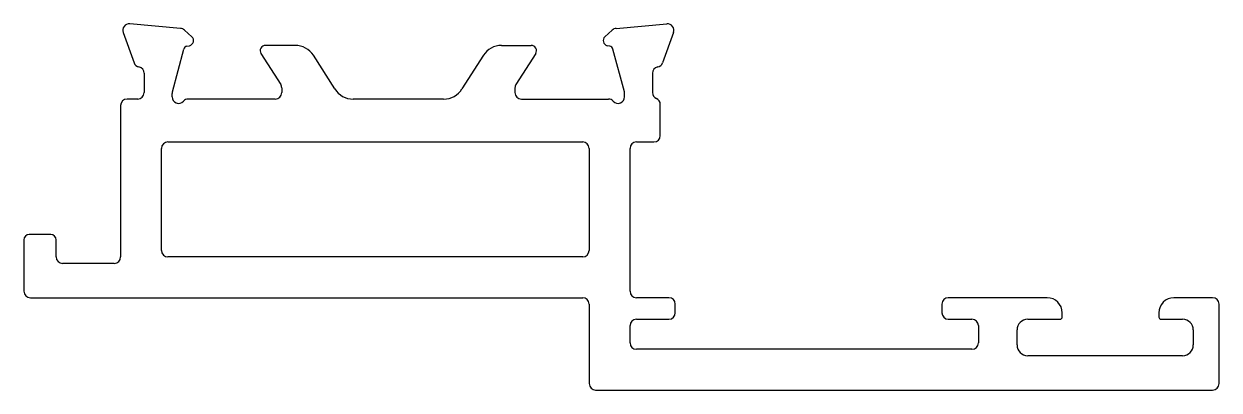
# Model space of a CAD drawing. Extents: x 1213 to 1268.6, y 1525.3 to 1542.4.
import ezdxf

# ---------------------------------------------------------------- set-up
doc = ezdxf.new("R2010")
doc.units = 0
doc.layers.get('0').update_dxf_attribs({"linetype": 'CONTINUOUS'})

msp = doc.modelspace()

# ---------------------------------------------------------------- linework, layer by layer
for p, q in [((1220.324, 1542.171), (1217.959, 1542.378)), ((1220.856, 1541.782), (1220.51, 1542.084)), ((1240.061, 1541.782), (1240.407, 1542.084)), ((1240.593, 1542.171), (1242.958, 1542.378)), ((1217.651, 1541.977), (1218.164, 1540.566)), ((1243.266, 1541.977), (1242.753, 1540.566)), ((1219.943, 1539.217), (1220.474, 1541.199)), ((1220.615, 1541.341), (1220.743, 1541.364)), ((1224.065, 1540.999), (1224.989, 1539.557)), ((1225.662, 1541.379), (1224.279, 1541.379)), ((1235.259, 1541.379), (1236.638, 1541.379)), ((1236.851, 1540.999), (1235.928, 1539.557)), ((1240.302, 1541.341), (1240.173, 1541.364)), ((1240.974, 1539.217), (1240.443, 1541.199)), ((1227.502, 1539.358), (1226.504, 1540.918)), ((1234.416, 1540.918), (1233.419, 1539.358)), ((1218.632, 1540.079), (1218.632, 1539.179)), ((1242.284, 1540.079), (1242.284, 1539.181)), ((1225.032, 1539.4), (1225.032, 1539.179)), ((1235.884, 1539.4), (1235.884, 1539.179)), ((1218.332, 1538.879), (1217.837, 1538.879)), ((1219.932, 1538.979), (1219.932, 1539.14)), ((1224.732, 1538.879), (1220.68, 1538.879)), ((1232.565, 1538.879), (1228.355, 1538.879)), ((1236.184, 1538.879), (1240.237, 1538.879)), ((1240.984, 1538.979), (1240.984, 1539.14)), ((1217.537, 1538.579), (1217.537, 1531.533)), ((1242.646, 1537.182), (1242.646, 1538.63)), ((1219.437, 1531.833), (1219.437, 1536.582)), ((1219.737, 1536.882), (1239.037, 1536.882)), ((1239.337, 1536.582), (1239.337, 1531.833)), ((1241.237, 1529.933), (1241.237, 1536.582)), ((1241.537, 1536.882), (1242.346, 1536.882)), ((1213.037, 1532.325), (1213.037, 1529.933)), ((1214.287, 1532.575), (1213.287, 1532.575)), ((1214.537, 1531.533), (1214.537, 1532.325)), ((1239.037, 1531.533), (1219.737, 1531.533)), ((1217.237, 1531.233), (1214.837, 1531.233)), ((1213.337, 1529.633), (1239.037, 1529.633)), ((1239.337, 1529.333), (1239.337, 1525.633)), ((1243.046, 1529.633), (1241.537, 1529.633)), ((1243.346, 1528.933), (1243.346, 1529.333)), ((1255.746, 1529.333), (1255.746, 1528.933)), ((1260.646, 1529.633), (1256.046, 1529.633)), ((1268.346, 1529.633), (1266.546, 1529.633)), ((1268.646, 1525.633), (1268.646, 1529.333)), ((1261.346, 1528.733), (1261.346, 1528.933)), ((1265.846, 1528.933), (1265.846, 1528.733)), ((1241.237, 1527.533), (1241.237, 1528.333)), ((1241.537, 1528.633), (1243.046, 1528.633)), ((1256.046, 1528.633), (1257.146, 1528.633)), ((1257.446, 1528.333), (1257.446, 1527.533)), ((1259.746, 1528.633), (1261.246, 1528.633)), ((1265.946, 1528.633), (1266.946, 1528.633)), ((1259.246, 1527.433), (1259.246, 1528.133)), ((1267.446, 1528.133), (1267.446, 1527.433)), ((1257.146, 1527.233), (1241.537, 1527.233)), ((1266.946, 1526.933), (1259.746, 1526.933)), ((1239.637, 1525.333), (1268.346, 1525.333))]:
    msp.add_line(p, q)
for centre, radius, start, end in [((1217.932, 1542.079), 0.3, 85, 200), ((1220.298, 1541.872), 0.3, 45, 85), ((1240.619, 1541.872), 0.3, 95, 135), ((1242.984, 1542.079), 0.3, 340, 95), ((1220.679, 1541.605), 0.25, 285, 45), ((1240.238, 1541.605), 0.25, 135, 255), ((1220.667, 1541.148), 0.2, 105, 165), ((1224.279, 1541.129), 0.25, 90, 211.3955), ((1225.662, 1540.379), 1, 32.6037, 90), ((1235.259, 1540.379), 1, 90, 147.3963), ((1236.638, 1541.129), 0.25, 328.6045, 90), ((1240.25, 1541.148), 0.2, 15, 75), ((1218.446, 1540.668), 0.3, 200, 259.0957), ((1242.471, 1540.668), 0.3, 280.9043, 340), ((1218.332, 1540.079), 0.3, 0, 79.0957), ((1242.584, 1540.079), 0.3, 100.9043, 180), ((1224.732, 1539.4), 0.3, 0, 31.3955), ((1228.355, 1539.879), 1, 211.4, 270), ((1232.565, 1539.879), 1, 270, 328.6), ((1236.184, 1539.4), 0.3, 148.6045, 180), ((1217.837, 1538.579), 0.3, 90, 180), ((1218.332, 1539.179), 0.3, 270, 360), ((1220.232, 1539.14), 0.3, 165, 180), ((1220.232, 1538.979), 0.3, 180, 318.1897), ((1220.68, 1538.579), 0.3, 90, 138.1897), ((1224.732, 1539.179), 0.3, 270, 0), ((1236.184, 1539.179), 0.3, 180, 270), ((1240.237, 1538.579), 0.3, 41.8103, 90), ((1240.684, 1538.979), 0.3, 221.8103, 360), ((1240.684, 1539.14), 0.3, 0, 15), ((1242.584, 1539.181), 0.3, 180, 246.618), ((1242.346, 1538.63), 0.3, 0, 66.618), ((1242.346, 1537.182), 0.3, 270, 360), ((1219.737, 1536.582), 0.3, 90, 180), ((1239.037, 1536.582), 0.3, 0, 90), ((1241.537, 1536.582), 0.3, 90, 180), ((1213.287, 1532.325), 0.25, 90, 180), ((1214.287, 1532.325), 0.25, 0, 90), ((1214.837, 1531.533), 0.3, 180, 270), ((1217.237, 1531.533), 0.3, 270, 360), ((1219.737, 1531.833), 0.3, 180, 270), ((1239.037, 1531.833), 0.3, 270, 0), ((1213.337, 1529.933), 0.3, 180, 270), ((1241.537, 1529.933), 0.3, 180, 270), ((1239.037, 1529.333), 0.3, 0, 90), ((1243.046, 1529.333), 0.3, 0, 90), ((1256.046, 1529.333), 0.3, 90, 180), ((1260.646, 1528.933), 0.7, 0, 90), ((1266.546, 1528.933), 0.7, 90, 180), ((1268.346, 1529.333), 0.3, 0, 90), ((1243.046, 1528.933), 0.3, 270, 360), ((1256.046, 1528.933), 0.3, 180, 270), ((1261.246, 1528.733), 0.1, 270, 360), ((1265.946, 1528.733), 0.1, 180, 270), ((1241.537, 1528.333), 0.3, 90, 180), ((1257.146, 1528.333), 0.3, 0, 90), ((1259.746, 1528.133), 0.5, 90, 180), ((1266.946, 1528.133), 0.5, 0, 90), ((1241.537, 1527.533), 0.3, 180, 270), ((1257.146, 1527.533), 0.3, 270, 360), ((1259.746, 1527.433), 0.5, 180, 270), ((1266.946, 1527.433), 0.5, 270, 0), ((1239.637, 1525.633), 0.3, 180, 270), ((1268.346, 1525.633), 0.3, 270, 360)]:
    msp.add_arc(centre, radius, start, end)

doc.saveas('drawing.dxf')
